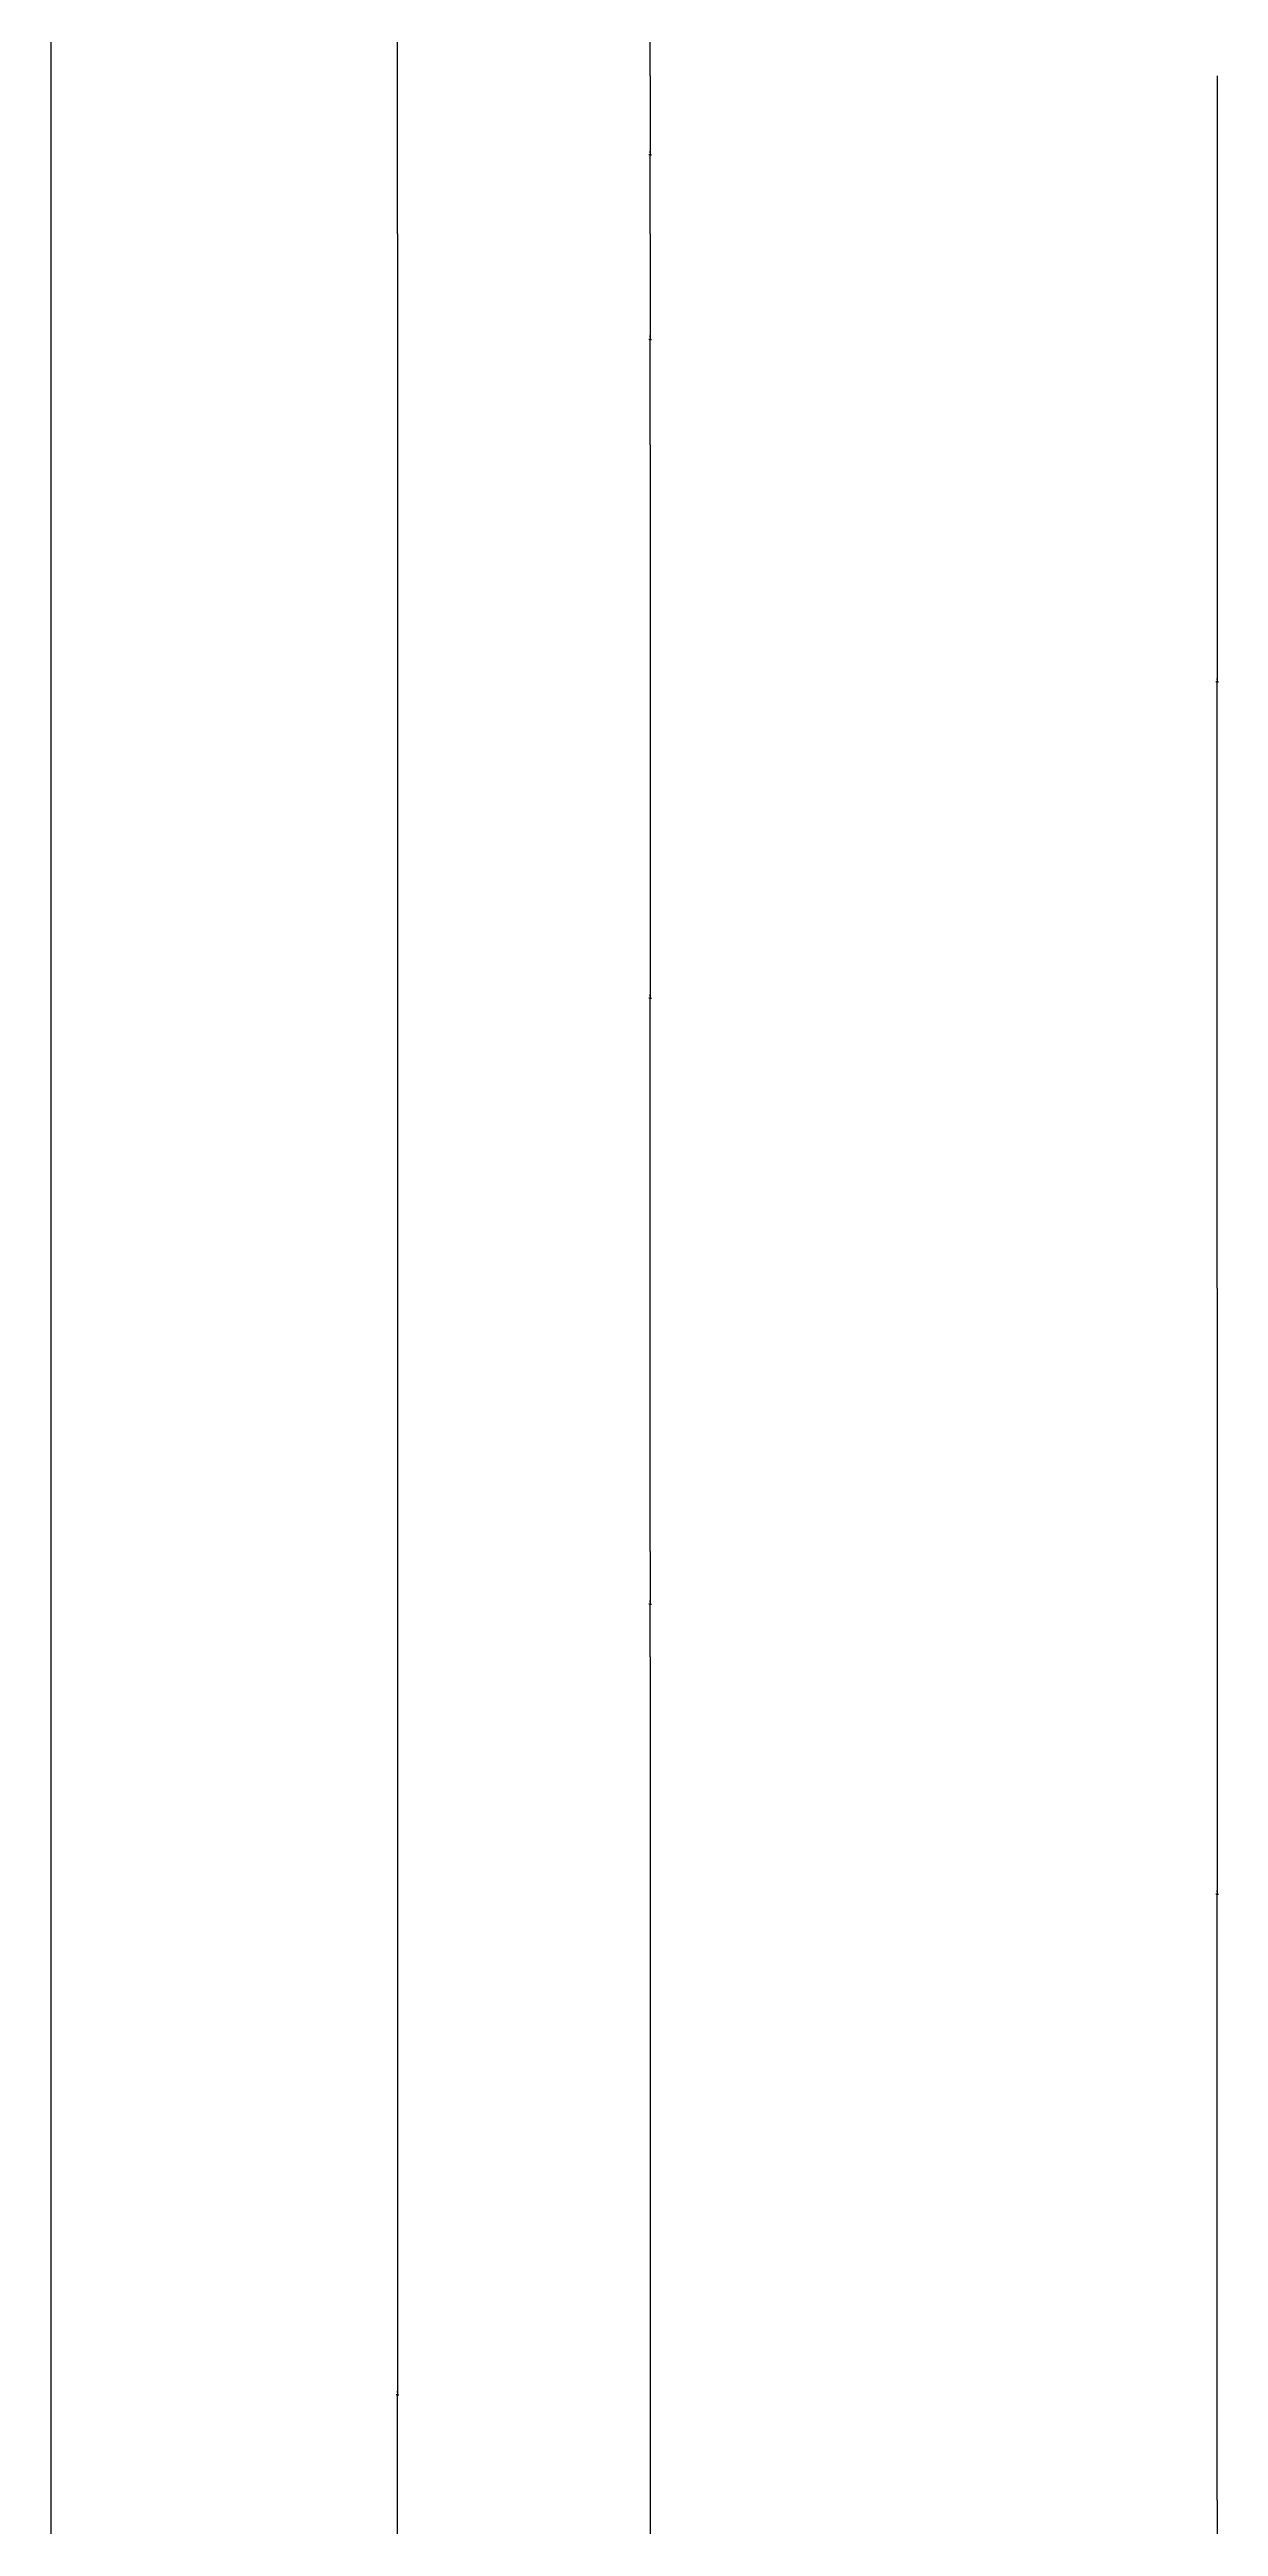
# Model space of a CAD drawing. Header units: metres. Extents: x 186 to 5383, y 145 to 6983.
# Drawn here: x 186 to 630, y 5226 to 6166 of the extents above; entities that cross this region are included whole.
import ezdxf

# ---------------------------------------------------------------- set-up
doc = ezdxf.new("R2010")
doc.units = ezdxf.units.M
doc.layers.add('DIM', color=3, linetype='Continuous')
doc.dimstyles.get("Standard").update_dxf_attribs({"dimtxt": 2.5, "dimasz": 2.5, "dimexe": 1.25, "dimexo": 0.625, "dimtad": 1, "dimcen": 2.5, "dimazin": 3, "dimtfac": 1, "dimtmove": 0, "dimatfit": 3})

# ---------------------------------------------------------------- blocks, each defined once
blk = doc.blocks.new('*D10')
for p, q in [((186.41, 6555.62), (186.41, 5055.62)), ((186.16, 5055.62), (185.91, 5055.62)), ((186.41, 3555.62), (186.41, 5055.62)), ((186.41, 5055.62), (186.41, 5055.62)), ((186.66, 5055.62), (186.91, 5055.62))]:
    blk.add_line(p, q)
at = {"layer": 'Defpoints'}
for p in [(186.41, 6555.62), (186.41, 5055.62), (186.41, 3555.62)]:
    blk.add_point(p, dxfattribs=at)
at = {"layer": 'DIM', "insert": (186.41, 5056.745), "char_height": 1, "attachment_point": 5}
blk.add_mtext('0', dxfattribs=at)
blk = doc.blocks.new('*D11')
for p, q in [((629.01, 5235.62), (629.01, 5005.62)), ((628.76, 5005.62), (628.51, 5005.62)), ((629.01, 4775.62), (629.01, 5005.62)), ((629.01, 5005.62), (629.01, 5005.62)), ((629.26, 5005.62), (629.51, 5005.62))]:
    blk.add_line(p, q)
at = {"layer": 'Defpoints'}
for p in [(629.01, 5235.62), (629.01, 5005.62), (629.01, 4775.62)]:
    blk.add_point(p, dxfattribs=at)
at = {"layer": 'DIM', "insert": (629.01, 5006.745), "char_height": 1, "attachment_point": 5}
blk.add_mtext('0', dxfattribs=at)
blk = doc.blocks.new('*D12')
for p, q in [((413.81, 5555.62), (413.81, 5045.62)), ((413.56, 5045.62), (413.31, 5045.62)), ((413.81, 4535.62), (413.81, 5045.62)), ((413.81, 5045.62), (413.81, 5045.62)), ((414.06, 5045.62), (414.31, 5045.62))]:
    blk.add_line(p, q)
at = {"layer": 'Defpoints'}
for p in [(413.81, 5555.62), (413.81, 5045.62), (413.81, 4535.62)]:
    blk.add_point(p, dxfattribs=at)
at = {"layer": 'DIM', "insert": (413.81, 5046.745), "char_height": 1, "attachment_point": 5}
blk.add_mtext('0', dxfattribs=at)
blk = doc.blocks.new('*D13')
for p, q in [((317.94, 6095.62), (317.94, 5275.62)), ((317.69, 5275.62), (317.44, 5275.62)), ((317.94, 4455.62), (317.94, 5275.62)), ((317.94, 5275.62), (317.94, 5275.62)), ((318.19, 5275.62), (318.44, 5275.62))]:
    blk.add_line(p, q)
at = {"layer": 'Defpoints'}
for p in [(317.94, 6095.62), (317.94, 5275.62), (317.94, 4455.62)]:
    blk.add_point(p, dxfattribs=at)
at = {"layer": 'DIM', "insert": (317.94, 5276.745), "char_height": 1, "attachment_point": 5}
blk.add_mtext('0', dxfattribs=at)
blk = doc.blocks.new('*D21')
for p, q in [((413.81, 6015.62), (413.81, 5805.62)), ((413.56, 5805.62), (413.31, 5805.62)), ((413.81, 5595.62), (413.81, 5805.62)), ((413.81, 5805.62), (413.81, 5805.62)), ((414.06, 5805.62), (414.31, 5805.62))]:
    blk.add_line(p, q)
at = {"layer": 'Defpoints'}
for p in [(413.81, 6015.62), (413.81, 5805.62), (413.81, 5595.62)]:
    blk.add_point(p, dxfattribs=at)
at = {"layer": 'DIM', "insert": (413.81, 5806.745), "char_height": 1, "attachment_point": 5}
blk.add_mtext('0', dxfattribs=at)
blk = doc.blocks.new('*D22')
for p, q in [((629.01, 6155.62), (629.01, 5925.62)), ((628.76, 5925.62), (628.51, 5925.62)), ((629.01, 5695.62), (629.01, 5925.62)), ((629.01, 5925.62), (629.01, 5925.62)), ((629.26, 5925.62), (629.51, 5925.62))]:
    blk.add_line(p, q)
at = {"layer": 'Defpoints'}
for p in [(629.01, 6155.62), (629.01, 5925.62), (629.01, 5695.62)]:
    blk.add_point(p, dxfattribs=at)
at = {"layer": 'DIM', "insert": (629.01, 5926.745), "char_height": 1, "attachment_point": 5}
blk.add_mtext('0', dxfattribs=at)
blk = doc.blocks.new('*D23')
for p, q in [((629.01, 5695.62), (629.01, 5465.62)), ((628.76, 5465.62), (628.51, 5465.62)), ((629.01, 5235.62), (629.01, 5465.62)), ((629.01, 5465.62), (629.01, 5465.62)), ((629.26, 5465.62), (629.51, 5465.62))]:
    blk.add_line(p, q)
at = {"layer": 'Defpoints'}
for p in [(629.01, 5695.62), (629.01, 5465.62), (629.01, 5235.62)]:
    blk.add_point(p, dxfattribs=at)
at = {"layer": 'DIM', "insert": (629.01, 5466.745), "char_height": 1, "attachment_point": 5}
blk.add_mtext('0', dxfattribs=at)
blk = doc.blocks.new('*D24')
for p, q in [((413.81, 5595.62), (413.81, 5575.62)), ((413.56, 5575.62), (413.31, 5575.62)), ((413.81, 5555.62), (413.81, 5575.62)), ((413.81, 5575.62), (413.81, 5575.62)), ((414.06, 5575.62), (414.31, 5575.62))]:
    blk.add_line(p, q)
at = {"layer": 'Defpoints'}
for p in [(413.81, 5595.62), (413.81, 5575.62), (413.81, 5555.62)]:
    blk.add_point(p, dxfattribs=at)
at = {"layer": 'DIM', "insert": (413.81, 5576.745), "char_height": 1, "attachment_point": 5}
blk.add_mtext('0', dxfattribs=at)
blk = doc.blocks.new('*D25')
for p, q in [((413.81, 6455.62), (413.81, 6305.62)), ((413.56, 6305.62), (413.31, 6305.62)), ((413.81, 6155.62), (413.81, 6305.62)), ((413.81, 6305.62), (413.81, 6305.62)), ((414.06, 6305.62), (414.31, 6305.62))]:
    blk.add_line(p, q)
at = {"layer": 'Defpoints'}
for p in [(413.81, 6455.62), (413.81, 6305.62), (413.81, 6155.62)]:
    blk.add_point(p, dxfattribs=at)
at = {"layer": 'DIM', "insert": (413.81, 6306.745), "char_height": 1, "attachment_point": 5}
blk.add_mtext('0', dxfattribs=at)
blk = doc.blocks.new('*D26')
for p, q in [((317.94, 6555.62), (317.94, 6325.62)), ((317.69, 6325.62), (317.44, 6325.62)), ((317.94, 6095.62), (317.94, 6325.62)), ((317.94, 6325.62), (317.94, 6325.62)), ((318.19, 6325.62), (318.44, 6325.62))]:
    blk.add_line(p, q)
at = {"layer": 'Defpoints'}
for p in [(317.94, 6555.62), (317.94, 6325.62), (317.94, 6095.62)]:
    blk.add_point(p, dxfattribs=at)
at = {"layer": 'DIM', "insert": (317.94, 6326.745), "char_height": 1, "attachment_point": 5}
blk.add_mtext('0', dxfattribs=at)
blk = doc.blocks.new('*D27')
for p, q in [((413.81, 6155.62), (413.81, 6125.62)), ((413.56, 6125.62), (413.31, 6125.62)), ((413.81, 6095.62), (413.81, 6125.62)), ((413.81, 6125.62), (413.81, 6125.62)), ((414.06, 6125.62), (414.31, 6125.62))]:
    blk.add_line(p, q)
at = {"layer": 'Defpoints'}
for p in [(413.81, 6155.62), (413.81, 6125.62), (413.81, 6095.62)]:
    blk.add_point(p, dxfattribs=at)
at = {"layer": 'DIM', "insert": (413.81, 6126.745), "char_height": 1, "attachment_point": 5}
blk.add_mtext('0', dxfattribs=at)
blk = doc.blocks.new('*D28')
for p, q in [((413.81, 6095.62), (413.81, 6055.62)), ((413.56, 6055.62), (413.31, 6055.62)), ((413.81, 6015.62), (413.81, 6055.62)), ((413.81, 6055.62), (413.81, 6055.62)), ((414.06, 6055.62), (414.31, 6055.62))]:
    blk.add_line(p, q)
at = {"layer": 'Defpoints'}
for p in [(413.81, 6095.62), (413.81, 6055.62), (413.81, 6015.62)]:
    blk.add_point(p, dxfattribs=at)
at = {"layer": 'DIM', "insert": (413.81, 6056.745), "char_height": 1, "attachment_point": 5}
blk.add_mtext('0', dxfattribs=at)

msp = doc.modelspace()

# ---------------------------------------------------------------- dimensions: what is measured, and where the dimension line sits
at = {"layer": 'DIM'}
for base, p1, p2, picture, middle in [((186.41, 5055.62), (186.41, 6555.62), (186.41, 3555.62), '*D10', (186.41, 5056.745)), ((317.94, 6325.62), (317.94, 6555.62), (317.94, 6095.62), '*D26', (317.94, 6326.745)), ((413.81, 6305.62), (413.81, 6455.62), (413.81, 6155.62), '*D25', (413.81, 6306.745)), ((413.81, 6125.62), (413.81, 6155.62), (413.81, 6095.62), '*D27', (413.81, 6126.745)), ((629.01, 5925.62), (629.01, 6155.62), (629.01, 5695.62), '*D22', (629.01, 5926.745)), ((317.94, 5275.62), (317.94, 6095.62), (317.94, 4455.62), '*D13', (317.94, 5276.745)), ((413.81, 6055.62), (413.81, 6095.62), (413.81, 6015.62), '*D28', (413.81, 6056.745)), ((413.81, 5805.62), (413.81, 6015.62), (413.81, 5595.62), '*D21', (413.81, 5806.745)), ((629.01, 5465.62), (629.01, 5695.62), (629.01, 5235.62), '*D23', (629.01, 5466.745)), ((413.81, 5575.62), (413.81, 5595.62), (413.81, 5555.62), '*D24', (413.81, 5576.745)), ((413.81, 5045.62), (413.81, 5555.62), (413.81, 4535.62), '*D12', (413.81, 5046.745)), ((629.01, 5005.62), (629.01, 5235.62), (629.01, 4775.62), '*D11', (629.01, 5006.745))]:
    dim = msp.add_linear_dim(base=base, p1=p1, p2=p2, dimstyle='Standard', dxfattribs=at)
    dim.commit()
    dim.dimension.update_dxf_attribs({"geometry": picture, "text_midpoint": middle})

doc.saveas('drawing.dxf')
